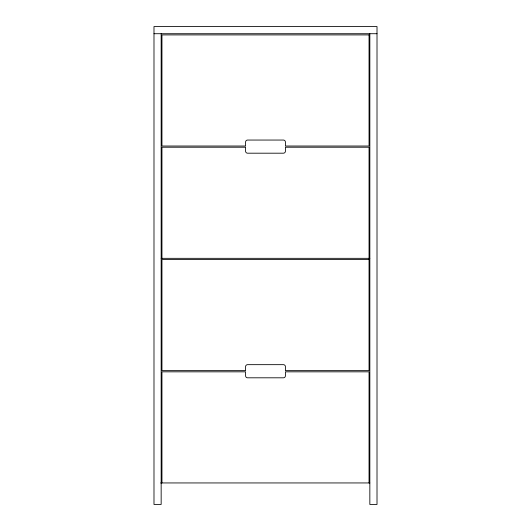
<?xml version="1.0" encoding="UTF-8"?>
<svg xmlns="http://www.w3.org/2000/svg" width="531" height="531" viewBox="0 0 531 531"><rect width="100%" height="100%" fill="white"/><g stroke="black" fill="none" stroke-linecap="round" stroke-linejoin="round"><path stroke-width="0.8" d="M153.99 33.718L377.01 33.718M161.159 258.331L369.841 258.331M160.621 482.945L369.841 482.945M369.841 33.718L369.841 504.45L377.01 504.45L377.01 26.55L153.99 26.55L153.99 504.45L161.159 504.45L161.159 33.718M369.045 258.331L369.045 147.22L285.412 147.22L285.412 151.202A1.991 1.991 0 0 1 283.421 153.194L247.579 153.194A1.991 1.991 0 0 1 245.587 151.202L245.587 147.22L161.955 147.22L161.955 258.331M369.045 482.945L369.045 371.833L285.412 371.833L285.412 375.815A1.991 1.991 0 0 1 283.421 377.807L247.579 377.807A1.991 1.991 0 0 1 245.587 375.815L245.587 371.833L161.955 371.833L161.955 482.945M369.045 34.913L161.955 34.913L161.955 146.025L245.587 146.025L245.587 142.042A1.991 1.991 0 0 1 247.579 140.051L283.421 140.051A1.991 1.991 0 0 1 285.412 142.042L285.412 146.025L369.045 146.025L369.045 34.913M369.045 259.526L161.955 259.526L161.955 370.638L245.587 370.638L245.587 366.655A1.991 1.991 0 0 1 247.579 364.664L283.421 364.664A1.991 1.991 0 0 1 285.412 366.655L285.412 370.638L369.045 370.638L369.045 259.526"/></g></svg>
